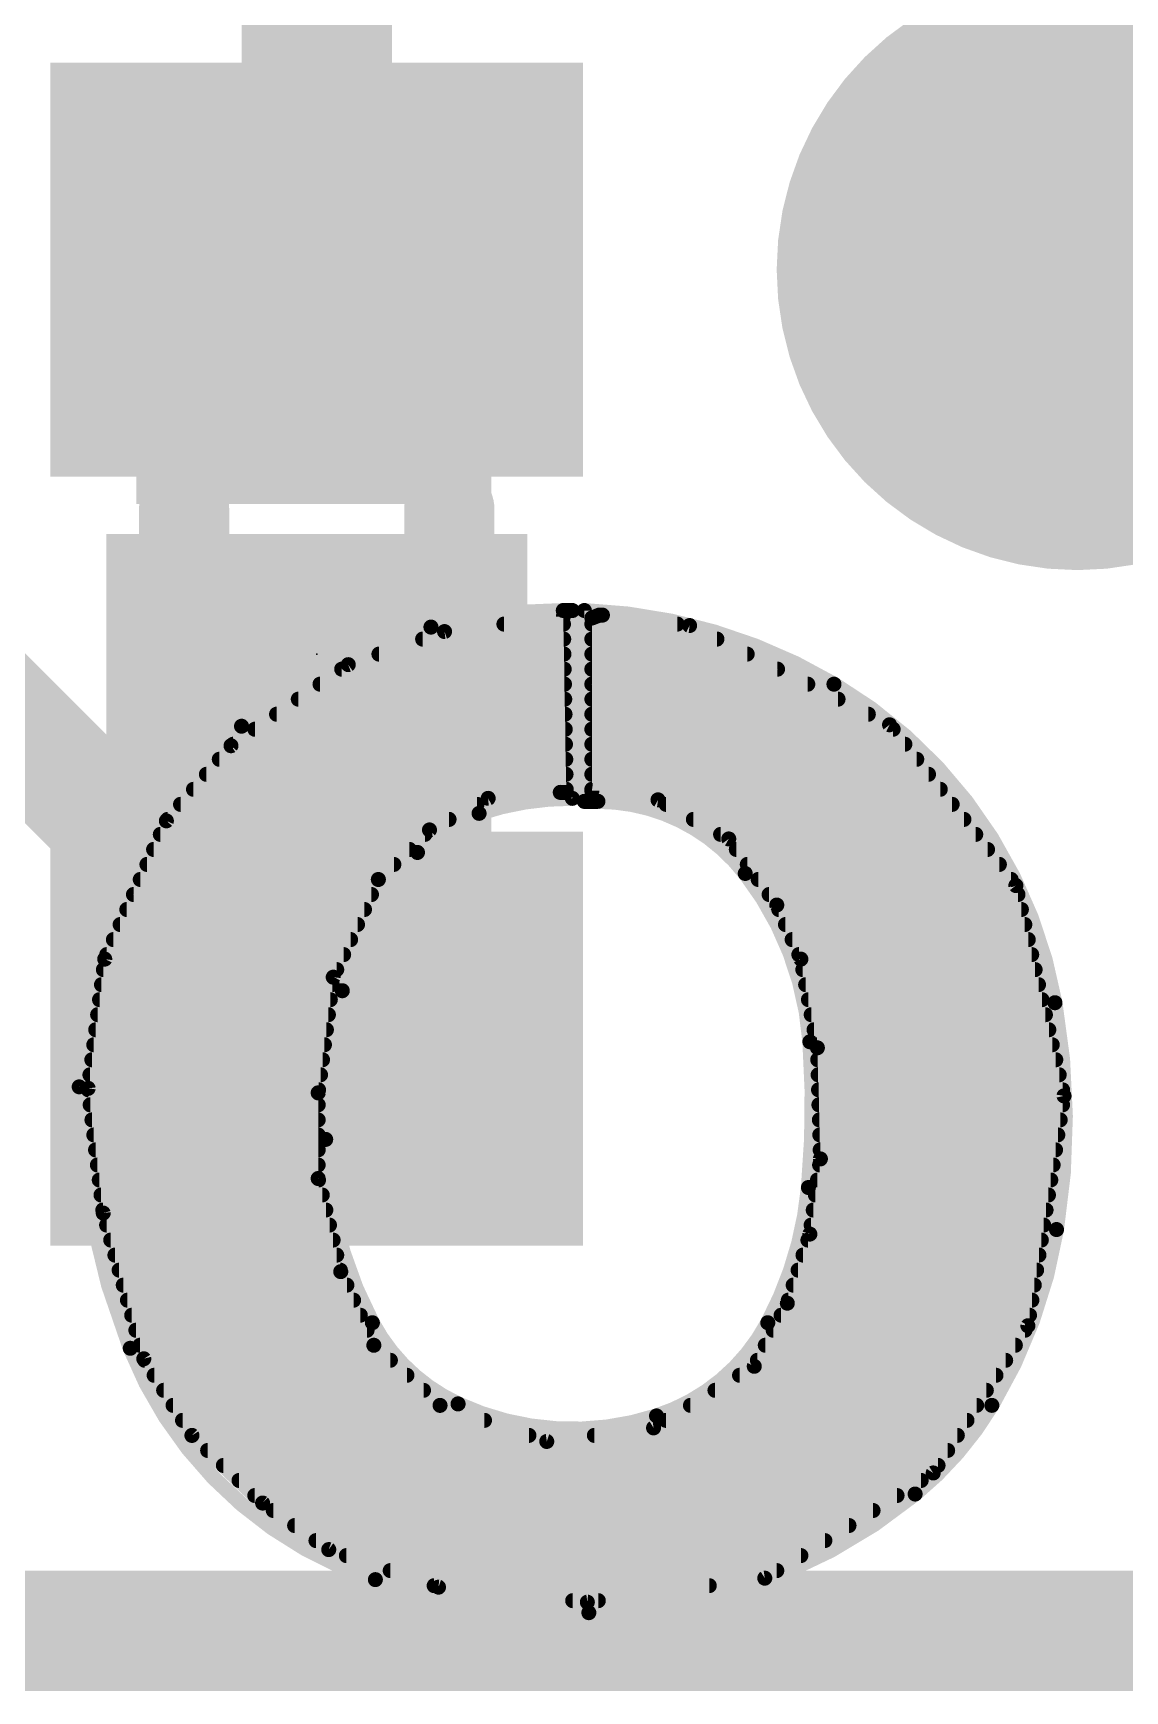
# Model space of a CAD drawing. Extents: x -90 to 26, y -1 to 33.
# Drawn here: x 5.871 to 7.715, y 14.757 to 17.56 of the extents above; entities that cross this region are included whole.
import ezdxf

# ---------------------------------------------------------------- set-up
doc = ezdxf.new("R2010")
doc.units = 0
for name, color, linetype in [('1', 12, 'CONTINUOUS'), ('16', 132, 'CONTINUOUS'), ('18', 110, 'CONTINUOUS'), ('21', 41, 'CONTINUOUS'), ('22', 40, 'CONTINUOUS'), ('23', 53, 'CONTINUOUS'), ('51', 53, 'CONTINUOUS')]:
    doc.layers.add(name, color=color, linetype=linetype)

# ---------------------------------------------------------------- blocks, each defined once
blk = doc.blocks.new('RECT')
blk.add_solid([(-0.5, -0.5), (0.5, -0.5), (-0.5, 0.5), (0.5, 0.5)])
blk = doc.blocks.new('ROUNDV')
at = {"const_width": 0.5}
blk.add_lwpolyline([(0, -0.25, 1), (0, 0.25, 1), (0, -0.25)], format="xyb", dxfattribs=at)

msp = doc.modelspace()

# ---------------------------------------------------------------- linework, layer by layer
at = {"layer": '1'}
for points, const_width in [([(6.35, 17.16), (6.35, 17.78)], 0.254), ([(8.89, 17.16), (7.635, 17.16)], 0.254), ([(6.35, 15.875), (5.08, 17.145)], 0.2032), ([(6.35, 15.86), (6.35, 15.875)], 0.2032), ([(9.779, 14.859), (4.318, 14.859)], 0.2032)]:
    msp.add_lwpolyline(points, dxfattribs=dict(at, const_width=const_width))
for points, const_width in [([(7.635, 17.2235, 1), (7.635, 17.0965)], 0.127), ([(6.2865, 17.16, 1), (6.4135, 17.16)], 0.127), ([(6.4008, 15.875, 1), (6.2992, 15.875)], 0.1016), ([(6.3141, 15.8391, 1), (6.3859, 15.9109)], 0.1016), ([(6.2992, 15.86, 1), (6.4008, 15.86)], 0.1016)]:
    msp.add_lwpolyline(points, format="xyb", dxfattribs=dict(at, const_width=const_width))
at = {"layer": '16', "const_width": 0.254}
msp.add_lwpolyline([(7.635, 17.16), (7.635, 19.035)], dxfattribs=at)
at = {"layer": '16', "const_width": 0.127}
msp.add_lwpolyline([(7.5715, 17.16, 1), (7.6985, 17.16)], format="xyb", dxfattribs=at)
at = {"layer": '22'}
for points, const_width in [([(6.7666, 16.5837, 0.0624), (6.543, 16.5557)], 0.0254), ([(6.7666, 16.5901, 1), (6.7666, 16.5773)], 0.0127), ([(6.7666, 16.5773, 1), (6.7666, 16.5901)], 0.0127), ([(6.7882, 16.5837, 1), (6.7755, 16.5837)], 0.0127), ([(6.7818, 16.5773, 1), (6.7818, 16.5901)], 0.0127), ([(6.8085, 16.5837, 1), (6.7957, 16.5837)], 0.0127), ([(7.2238, 16.4592, 0.1246), (6.8021, 16.5837)], 0.0254), ([(6.8023, 16.59, 1), (6.8019, 16.5774)], 0.0127), ([(6.543, 16.5557, 0.1172), (6.223, 16.3881)], 0.0254), ([(6.5414, 16.5619, 1), (6.5446, 16.5495)], 0.0127), ([(6.5446, 16.5495, 1), (6.5414, 16.5619)], 0.0127), ([(6.6663, 16.5672, 1), (6.6663, 16.5544)], 0.0127), ([(6.7729, 16.5736, 1), (6.7603, 16.5734)], 0.0127), ([(6.7674, 16.5672, 1), (6.7658, 16.5798)], 0.0127), ([(6.7668, 16.5544, 1), (6.7668, 16.5672)], 0.0127), ([(6.8212, 16.571, 1), (6.8084, 16.571)], 0.0127), ([(6.8125, 16.5769, 1), (6.8171, 16.5651)], 0.0127), ([(6.8148, 16.5672, 1), (6.8148, 16.5544)], 0.0127), ([(6.8275, 16.5824, 1), (6.8275, 16.5696)], 0.0127), ([(6.8298, 16.5701, 1), (6.8252, 16.5819)], 0.0127), ([(6.8334, 16.5823, 1), (6.8318, 16.5697)], 0.0127), ([(6.8326, 16.5696, 1), (6.8326, 16.5824)], 0.0127), ([(6.9591, 16.5544, 1), (6.9591, 16.5672)], 0.0127), ([(6.9827, 16.564, 1), (6.9771, 16.5526)], 0.0127), ([(6.9791, 16.552, 1), (6.9807, 16.5646)], 0.0127), ([(6.529, 16.5418, 1), (6.529, 16.529)], 0.0127), ([(6.5651, 16.5544, 1), (6.5667, 16.5418)], 0.0127), ([(6.568, 16.5421, 1), (6.5638, 16.5541)], 0.0127), ([(6.7672, 16.529, 1), (6.7672, 16.5418)], 0.0127), ([(6.8148, 16.5418, 1), (6.8148, 16.529)], 0.0127), ([(7.026, 16.529, 1), (7.026, 16.5418)], 0.0127), ([(6.4551, 16.5164, 1), (6.4551, 16.5037)], 0.0127), ([(6.7677, 16.5037, 1), (6.7677, 16.5164)], 0.0127), ([(6.8148, 16.5164, 1), (6.8148, 16.5037)], 0.0127), ([(7.0772, 16.5037, 1), (7.0772, 16.5164)], 0.0127), ([(6.3923, 16.491, 1), (6.3923, 16.4782)], 0.0127), ([(6.4012, 16.4982, 1), (6.4054, 16.4862)], 0.0127), ([(6.4069, 16.487, 1), (6.3997, 16.4974)], 0.0127), ([(6.7681, 16.4782, 1), (6.7681, 16.491)], 0.0127), ([(6.8148, 16.491, 1), (6.8148, 16.4782)], 0.0127), ([(7.1284, 16.4782, 1), (7.1284, 16.491)], 0.0127), ([(6.3556, 16.4656, 1), (6.3556, 16.4528)], 0.0127), ([(6.7685, 16.4528, 1), (6.7685, 16.4656)], 0.0127), ([(6.8148, 16.4656, 1), (6.8148, 16.4528)], 0.0127), ([(7.1795, 16.4528, 1), (7.1795, 16.4656)], 0.0127), ([(7.5971, 15.9207, 0.2183), (7.2238, 16.4592)], 0.0254), ([(7.227, 16.4647, 1), (7.2206, 16.4537)], 0.0127), ([(7.2206, 16.4537, 1), (7.227, 16.4647)], 0.0127), ([(6.3189, 16.4402, 1), (6.3189, 16.4275)], 0.0127), ([(6.769, 16.4275, 1), (6.769, 16.4402)], 0.0127), ([(6.8148, 16.4402, 1), (6.8148, 16.4275)], 0.0127), ([(7.2307, 16.4275, 1), (7.2307, 16.4402)], 0.0127), ([(6.223, 16.3881, 0.2195), (5.9487, 15.7785)], 0.0254), ([(6.2188, 16.3929, 1), (6.2272, 16.3833)], 0.0127), ([(6.2272, 16.3833, 1), (6.2188, 16.3929)], 0.0127), ([(6.2455, 16.3894, 1), (6.2455, 16.3766)], 0.0127), ([(6.2822, 16.4148, 1), (6.2822, 16.402)], 0.0127), ([(6.7694, 16.402, 1), (6.7694, 16.4148)], 0.0127), ([(6.7698, 16.3766, 1), (6.7698, 16.3894)], 0.0127), ([(6.8148, 16.4148, 1), (6.8148, 16.402)], 0.0127), ([(6.8148, 16.3894, 1), (6.8148, 16.3766)], 0.0127), ([(7.2818, 16.402, 1), (7.2818, 16.4148)], 0.0127), ([(7.3227, 16.3945, 1), (7.3127, 16.3867)], 0.0127), ([(7.3149, 16.3849, 1), (7.3205, 16.3963)], 0.0127), ([(7.3237, 16.3766, 1), (7.3237, 16.3894)], 0.0127), ([(6.2016, 16.3603, 1), (6.2088, 16.3499)], 0.0127), ([(6.21, 16.351, 1), (6.2004, 16.3592)], 0.0127), ([(6.2088, 16.364, 1), (6.2088, 16.3513)], 0.0127), ([(6.7702, 16.3513, 1), (6.7702, 16.364)], 0.0127), ([(6.8148, 16.364, 1), (6.8148, 16.3513)], 0.0127), ([(7.3436, 16.3513, 1), (7.3436, 16.364)], 0.0127), ([(6.1855, 16.3386, 1), (6.1855, 16.3258)], 0.0127), ([(6.7707, 16.3258, 1), (6.7707, 16.3386)], 0.0127), ([(6.8148, 16.3386, 1), (6.8148, 16.3258)], 0.0127), ([(7.3636, 16.3258, 1), (7.3636, 16.3386)], 0.0127), ([(6.1637, 16.3132, 1), (6.1637, 16.3004)], 0.0127), ([(6.7711, 16.3004, 1), (6.7711, 16.3132)], 0.0127), ([(6.8148, 16.3132, 1), (6.8148, 16.3004)], 0.0127), ([(7.3835, 16.3004, 1), (7.3835, 16.3132)], 0.0127), ([(6.1418, 16.2878, 1), (6.1418, 16.2751)], 0.0127), ([(6.7615, 16.2827, 1), (6.7615, 16.2699)], 0.0127), ([(6.762, 16.27, 1), (6.761, 16.2826)], 0.0127), ([(6.7653, 16.2762, 1), (6.7779, 16.2764)], 0.0127), ([(6.7715, 16.2751, 1), (6.7715, 16.2878)], 0.0127), ([(6.7716, 16.2699, 1), (6.7716, 16.2827)], 0.0127), ([(6.8084, 16.2789, 1), (6.8212, 16.2789)], 0.0127), ([(6.8148, 16.2878, 1), (6.8148, 16.2751)], 0.0127), ([(6.8157, 16.2852, 1), (6.8139, 16.2726)], 0.0127), ([(7.4034, 16.2751, 1), (7.4034, 16.2878)], 0.0127), ([(6.12, 16.2624, 1), (6.12, 16.2496)], 0.0127), ([(6.7818, 16.2662, 0.0828), (6.6243, 16.2408)], 0.0254), ([(6.6207, 16.2496, 1), (6.6207, 16.2624)], 0.0127), ([(6.6391, 16.2725, 1), (6.6401, 16.2599)], 0.0127), ([(6.6426, 16.2606, 1), (6.6366, 16.2718)], 0.0127), ([(6.7755, 16.2662, 1), (6.7882, 16.2662)], 0.0127), ([(6.7818, 16.2599, 1), (6.7818, 16.2725)], 0.0127), ([(6.7957, 16.2611, 1), (6.8085, 16.2611)], 0.0127), ([(6.8021, 16.2675, 1), (6.8021, 16.2548)], 0.0127), ([(7.0739, 16.1392, 0.2316), (6.825, 16.2611)], 0.0254), ([(6.825, 16.2674, 1), (6.825, 16.2548)], 0.0127), ([(6.825, 16.2548, 1), (6.825, 16.2675)], 0.0127), ([(6.9297, 16.2692, 1), (6.9235, 16.258)], 0.0127), ([(6.9257, 16.2573, 1), (6.9275, 16.2699)], 0.0127), ([(6.9403, 16.2624, 1), (6.9403, 16.2496)], 0.0127), ([(7.4234, 16.2496, 1), (7.4234, 16.2624)], 0.0127), ([(6.0912, 16.2322, 1), (6.1008, 16.224)], 0.0127), ([(6.1018, 16.2255, 1), (6.0902, 16.2307)], 0.0127), ([(6.0982, 16.237, 1), (6.0982, 16.2242)], 0.0127), ([(6.6243, 16.2408, 0.1209), (6.5202, 16.1747)], 0.0254), ([(6.5735, 16.2242, 1), (6.5735, 16.237)], 0.0127), ([(6.6223, 16.2468, 1), (6.6263, 16.2348)], 0.0127), ([(6.6263, 16.2348, 1), (6.6223, 16.2468)], 0.0127), ([(6.9863, 16.237, 1), (6.9863, 16.2242)], 0.0127), ([(7.4433, 16.2242, 1), (7.4433, 16.237)], 0.0127), ([(6.0858, 16.2116, 1), (6.0858, 16.1989)], 0.0127), ([(6.5327, 16.1989, 1), (6.5327, 16.2116)], 0.0127), ([(6.5375, 16.2184, 1), (6.5435, 16.2072)], 0.0127), ([(6.5449, 16.2082, 1), (6.5361, 16.2174)], 0.0127), ([(7.0323, 16.2116, 1), (7.0323, 16.1989)], 0.0127), ([(7.0511, 16.2013, 1), (7.0409, 16.1939)], 0.0127), ([(7.0429, 16.192, 1), (7.0491, 16.2032)], 0.0127), ([(7.4633, 16.1989, 1), (7.4633, 16.2116)], 0.0127), ([(6.0745, 16.1862, 1), (6.0745, 16.1734)], 0.0127), ([(6.5202, 16.1747, 0.1342), (6.3932, 15.941)], 0.0254), ([(6.5065, 16.1734, 1), (6.5065, 16.1862)], 0.0127), ([(6.5156, 16.1791, 1), (6.5248, 16.1703)], 0.0127), ([(6.5248, 16.1703, 1), (6.5156, 16.1791)], 0.0127), ([(7.0589, 16.1862, 1), (7.0589, 16.1734)], 0.0127), ([(7.4832, 16.1734, 1), (7.4832, 16.1862)], 0.0127), ([(6.0519, 16.1354, 1), (6.0519, 16.1227)], 0.0127), ([(6.0632, 16.1608, 1), (6.0632, 16.1481)], 0.0127), ([(6.4599, 16.1263, 1), (6.4483, 16.1317)], 0.0127), ([(6.4541, 16.1227, 1), (6.4541, 16.1354)], 0.0127), ([(6.4803, 16.1481, 1), (6.4803, 16.1608)], 0.0127), ([(7.1831, 15.8547, 0.1478), (7.0739, 16.1392)], 0.0254), ([(7.0789, 16.1431, 1), (7.0689, 16.1353)], 0.0127), ([(7.0689, 16.1353, 1), (7.0789, 16.1431)], 0.0127), ([(7.0774, 16.1608, 1), (7.0774, 16.1481)], 0.0127), ([(7.0958, 16.1354, 1), (7.0958, 16.1227)], 0.0127), ([(7.5032, 16.1481, 1), (7.5032, 16.1608)], 0.0127), ([(7.5231, 16.1227, 1), (7.5231, 16.1354)], 0.0127), ([(6.0405, 16.11, 1), (6.0405, 16.0972)], 0.0127), ([(6.4424, 16.0972, 1), (6.4424, 16.11)], 0.0127), ([(6.4497, 16.1336, 1), (6.4585, 16.1244)], 0.0127), ([(7.1143, 16.11, 1), (7.1143, 16.0972)], 0.0127), ([(7.5373, 16.1202, 1), (7.5249, 16.1174)], 0.0127), ([(7.5261, 16.1149, 1), (7.5361, 16.1227)], 0.0127), ([(7.5346, 16.0972, 1), (7.5346, 16.11)], 0.0127), ([(6.0292, 16.0846, 1), (6.0292, 16.0719)], 0.0127), ([(6.4307, 16.0719, 1), (6.4307, 16.0846)], 0.0127), ([(7.133, 16.0884, 1), (7.1214, 16.0832)], 0.0127), ([(7.1221, 16.0821, 1), (7.1323, 16.0895)], 0.0127), ([(7.1306, 16.0846, 1), (7.1306, 16.0719)], 0.0127), ([(7.5404, 16.0719, 1), (7.5404, 16.0846)], 0.0127), ([(6.0179, 16.0592, 1), (6.0179, 16.0465)], 0.0127), ([(6.4189, 16.0465, 1), (6.4189, 16.0592)], 0.0127), ([(7.1419, 16.0592, 1), (7.1419, 16.0465)], 0.0127), ([(7.5462, 16.0465, 1), (7.5462, 16.0592)], 0.0127), ([(6.0066, 16.0338, 1), (6.0066, 16.021)], 0.0127), ([(6.4072, 16.021, 1), (6.4072, 16.0338)], 0.0127), ([(7.1532, 16.0338, 1), (7.1532, 16.021)], 0.0127), ([(7.552, 16.021, 1), (7.552, 16.0338)], 0.0127), ([(5.9982, 15.9936, 1), (5.9856, 15.9952)], 0.0127), ([(5.9861, 15.997, 1), (5.9977, 15.9918)], 0.0127), ([(5.9953, 16.0084, 1), (5.9953, 15.9957)], 0.0127), ([(6.3955, 15.9957, 1), (6.3955, 16.0084)], 0.0127), ([(7.1645, 16.0084, 1), (7.1645, 15.9957)], 0.0127), ([(7.1741, 15.9956, 1), (7.1617, 15.9932)], 0.0127), ([(7.1621, 15.9918, 1), (7.1737, 15.997)], 0.0127), ([(7.5578, 15.9957, 1), (7.5578, 16.0084)], 0.0127), ([(5.9896, 15.983, 1), (5.9896, 15.9703)], 0.0127), ([(6.3842, 15.9631, 1), (6.3716, 15.9647)], 0.0127), ([(6.3838, 15.9703, 1), (6.3838, 15.983)], 0.0127), ([(7.1712, 15.983, 1), (7.1712, 15.9703)], 0.0127), ([(7.5636, 15.9703, 1), (7.5636, 15.983)], 0.0127), ([(5.9864, 15.9575, 1), (5.9864, 15.9449)], 0.0127), ([(6.3932, 15.941, 0.0602), (6.3652, 15.6896)], 0.0254), ([(6.3721, 15.9666, 1), (6.3837, 15.9612)], 0.0127), ([(6.3763, 15.9449, 1), (6.3763, 15.9575)], 0.0127), ([(6.387, 15.9425, 1), (6.3994, 15.9395)], 0.0127), ([(6.3994, 15.9395, 1), (6.387, 15.9425)], 0.0127), ([(7.1759, 15.9575, 1), (7.1759, 15.9449)], 0.0127), ([(7.5694, 15.9449, 1), (7.5694, 15.9575)], 0.0127), ([(5.9831, 15.9322, 1), (5.9831, 15.9195)], 0.0127), ([(6.373, 15.9195, 1), (6.373, 15.9322)], 0.0127), ([(7.1807, 15.9322, 1), (7.1807, 15.9195)], 0.0127), ([(7.5752, 15.9195, 1), (7.5752, 15.9322)], 0.0127), ([(7.5997, 15.5372, 0.0851), (7.5971, 15.9207)], 0.0254), ([(7.6034, 15.9218, 1), (7.5908, 15.9196)], 0.0127), ([(7.5908, 15.9196, 1), (7.6034, 15.9218)], 0.0127), ([(5.9799, 15.9068, 1), (5.9799, 15.8941)], 0.0127), ([(6.3697, 15.8941, 1), (6.3697, 15.9068)], 0.0127), ([(7.1854, 15.9068, 1), (7.1854, 15.8941)], 0.0127), ([(7.581, 15.8941, 1), (7.581, 15.9068)], 0.0127), ([(5.9733, 15.8559, 1), (5.9733, 15.8433)], 0.0127), ([(5.9766, 15.8813, 1), (5.9766, 15.8687)], 0.0127), ([(6.3631, 15.8433, 1), (6.3631, 15.8559)], 0.0127), ([(6.3664, 15.8687, 1), (6.3664, 15.8813)], 0.0127), ([(7.1806, 15.6083, 0.0416), (7.1831, 15.8547)], 0.0254), ([(7.1894, 15.8552, 1), (7.1768, 15.8542)], 0.0127), ([(7.1768, 15.8542, 1), (7.1894, 15.8552)], 0.0127), ([(7.1901, 15.8813, 1), (7.1901, 15.8687)], 0.0127), ([(7.1949, 15.8559, 1), (7.1949, 15.8433)], 0.0127), ([(7.5868, 15.8687, 1), (7.5868, 15.8813)], 0.0127), ([(7.5926, 15.8433, 1), (7.5926, 15.8559)], 0.0127), ([(5.9701, 15.8306, 1), (5.9701, 15.8179)], 0.0127), ([(6.3598, 15.8179, 1), (6.3598, 15.8306)], 0.0127), ([(7.2021, 15.8447, 1), (7.1895, 15.8443)], 0.0127), ([(7.1896, 15.8433, 1), (7.202, 15.8457)], 0.0127), ([(7.1964, 15.8306, 1), (7.1964, 15.8179)], 0.0127), ([(7.5985, 15.8179, 1), (7.5985, 15.8306)], 0.0127), ([(5.9668, 15.8051, 1), (5.9668, 15.7925)], 0.0127), ([(6.3565, 15.7925, 1), (6.3565, 15.8051)], 0.0127), ([(7.197, 15.8051, 1), (7.197, 15.7925)], 0.0127), ([(7.6043, 15.7925, 1), (7.6043, 15.8051)], 0.0127), ([(5.9487, 15.7785, 0.092), (6.035, 15.3365)], 0.0254), ([(5.955, 15.7786, 1), (5.9424, 15.7784)], 0.0127), ([(5.9424, 15.7784, 1), (5.955, 15.7786)], 0.0127), ([(5.9702, 15.7767, 1), (5.9576, 15.7751)], 0.0127), ([(5.9576, 15.7767, 1), (5.9702, 15.7751)], 0.0127), ([(5.9642, 15.7797, 1), (5.9642, 15.7671)], 0.0127), ([(6.3589, 15.7683, 1), (6.3461, 15.7683)], 0.0127), ([(6.3532, 15.7671, 1), (6.3532, 15.7797)], 0.0127), ([(7.1977, 15.7797, 1), (7.1977, 15.7671)], 0.0127), ([(7.6101, 15.7671, 1), (7.6101, 15.7797)], 0.0127), ([(5.9673, 15.7544, 1), (5.9673, 15.7417)], 0.0127), ([(6.3462, 15.7691, 1), (6.3588, 15.7675)], 0.0127), ([(6.3525, 15.7417, 1), (6.3525, 15.7544)], 0.0127), ([(7.1984, 15.7544, 1), (7.1984, 15.7417)], 0.0127), ([(7.6187, 15.7622, 1), (7.6061, 15.7642)], 0.0127), ([(7.6062, 15.7618, 1), (7.6186, 15.7646)], 0.0127), ([(7.61, 15.7417, 1), (7.61, 15.7544)], 0.0127), ([(5.9703, 15.7289, 1), (5.9703, 15.7163)], 0.0127), ([(6.3525, 15.7163, 1), (6.3525, 15.7289)], 0.0127), ([(7.1991, 15.7289, 1), (7.1991, 15.7163)], 0.0127), ([(7.606, 15.7163, 1), (7.606, 15.7289)], 0.0127), ([(5.9734, 15.7035, 1), (5.9734, 15.6909)], 0.0127), ([(6.3525, 15.6909, 1), (6.3525, 15.7035)], 0.0127), ([(6.3652, 15.6896, 0.1204), (6.444, 15.3797)], 0.0254), ([(6.3715, 15.6897, 1), (6.3589, 15.6895)], 0.0127), ([(6.3589, 15.6895, 1), (6.3715, 15.6897)], 0.0127), ([(7.1998, 15.7035, 1), (7.1998, 15.6909)], 0.0127), ([(7.602, 15.6909, 1), (7.602, 15.7035)], 0.0127), ([(5.9764, 15.6782, 1), (5.9764, 15.6655)], 0.0127), ([(6.3525, 15.6655, 1), (6.3525, 15.6782)], 0.0127), ([(7.2005, 15.6782, 1), (7.2005, 15.6655)], 0.0127), ([(7.2072, 15.6557, 1), (7.1946, 15.6575)], 0.0127), ([(7.5981, 15.6655, 1), (7.5981, 15.6782)], 0.0127), ([(5.9795, 15.6527, 1), (5.9795, 15.6401)], 0.0127), ([(6.3525, 15.6401, 1), (6.3525, 15.6527)], 0.0127), ([(7.1995, 15.6527, 1), (7.1995, 15.6401)], 0.0127), ([(7.1946, 15.6564, 1), (7.2072, 15.6568)], 0.0127), ([(7.5941, 15.6401, 1), (7.5941, 15.6527)], 0.0127), ([(5.9826, 15.6273, 1), (5.9826, 15.6147)], 0.0127), ([(6.3461, 15.6235, 1), (6.3589, 15.6235)], 0.0127), ([(6.3587, 15.625, 1), (6.3463, 15.622)], 0.0127), ([(6.3531, 15.6147, 1), (6.3531, 15.6273)], 0.0127), ([(7.112, 15.3797, 0.0995), (7.1806, 15.6083)], 0.0254), ([(7.1869, 15.6077, 1), (7.1743, 15.6089)], 0.0127), ([(7.1743, 15.6089, 1), (7.1869, 15.6077)], 0.0127), ([(7.1959, 15.6273, 1), (7.1959, 15.6147)], 0.0127), ([(7.5901, 15.6147, 1), (7.5901, 15.6273)], 0.0127), ([(5.9856, 15.602, 1), (5.9856, 15.5893)], 0.0127), ([(5.9887, 15.5766, 1), (5.9887, 15.5639)], 0.0127), ([(6.3593, 15.5893, 1), (6.3593, 15.602)], 0.0127), ([(6.3654, 15.5639, 1), (6.3654, 15.5766)], 0.0127), ([(7.1888, 15.5766, 1), (7.1888, 15.5639)], 0.0127), ([(7.1924, 15.602, 1), (7.1924, 15.5893)], 0.0127), ([(7.5821, 15.5639, 1), (7.5821, 15.5766)], 0.0127), ([(7.5861, 15.5893, 1), (7.5861, 15.602)], 0.0127), ([(5.9954, 15.5668, 1), (5.9832, 15.5634)], 0.0127), ([(5.983, 15.5643, 1), (5.9956, 15.5659)], 0.0127), ([(5.995, 15.5511, 1), (5.995, 15.5385)], 0.0127), ([(6.3716, 15.5385, 1), (6.3716, 15.5511)], 0.0127), ([(7.1852, 15.5511, 1), (7.1852, 15.5385)], 0.0127), ([(7.5781, 15.5385, 1), (7.5781, 15.5511)], 0.0127), ([(6.002, 15.5258, 1), (6.002, 15.5131)], 0.0127), ([(6.3777, 15.5131, 1), (6.3777, 15.5258)], 0.0127), ([(7.1798, 15.5258, 1), (7.1798, 15.5131)], 0.0127), ([(7.1768, 15.5305, 1), (7.1894, 15.5287)], 0.0127), ([(7.1891, 15.5276, 1), (7.1771, 15.5316)], 0.0127), ([(7.4905, 15.24, 0.0949), (7.5997, 15.5372)], 0.0254), ([(7.5741, 15.5131, 1), (7.5741, 15.5258)], 0.0127), ([(7.5934, 15.5382, 1), (7.606, 15.5362)], 0.0127), ([(7.606, 15.5362, 1), (7.5934, 15.5382)], 0.0127), ([(6.0091, 15.5004, 1), (6.0091, 15.4877)], 0.0127), ([(6.3838, 15.4877, 1), (6.3838, 15.5004)], 0.0127), ([(7.1715, 15.5004, 1), (7.1715, 15.4877)], 0.0127), ([(7.5701, 15.4877, 1), (7.5701, 15.5004)], 0.0127), ([(6.0162, 15.4749, 1), (6.0162, 15.4623)], 0.0127), ([(6.3964, 15.4687, 1), (6.3848, 15.4635)], 0.0127), ([(6.3844, 15.4646, 1), (6.3968, 15.4676)], 0.0127), ([(6.39, 15.4623, 1), (6.39, 15.4749)], 0.0127), ([(7.1632, 15.4749, 1), (7.1632, 15.4623)], 0.0127), ([(7.5662, 15.4623, 1), (7.5662, 15.4749)], 0.0127), ([(6.0232, 15.4496, 1), (6.0232, 15.4369)], 0.0127), ([(6.4009, 15.4369, 1), (6.4009, 15.4496)], 0.0127), ([(7.1549, 15.4496, 1), (7.1549, 15.4369)], 0.0127), ([(7.5622, 15.4369, 1), (7.5622, 15.4496)], 0.0127), ([(6.0303, 15.4242, 1), (6.0303, 15.4115)], 0.0127), ([(6.4123, 15.4115, 1), (6.4123, 15.4242)], 0.0127), ([(7.139, 15.4147, 1), (7.151, 15.4107)], 0.0127), ([(7.1506, 15.4098, 1), (7.1394, 15.4156)], 0.0127), ([(7.1467, 15.4242, 1), (7.1467, 15.4115)], 0.0127), ([(7.5582, 15.4115, 1), (7.5582, 15.4242)], 0.0127), ([(6.0374, 15.3987, 1), (6.0374, 15.3861)], 0.0127), ([(6.4237, 15.3861, 1), (6.4237, 15.3987)], 0.0127), ([(6.444, 15.3797, 0.1633), (6.5888, 15.2425)], 0.0254), ([(6.4496, 15.3827, 1), (6.4384, 15.3767)], 0.0127), ([(6.4384, 15.3767, 1), (6.4496, 15.3827)], 0.0127), ([(6.924, 15.2222, 0.1942), (7.112, 15.3797)], 0.0254), ([(7.1064, 15.3827, 1), (7.1176, 15.3767)], 0.0127), ([(7.1176, 15.3767, 1), (7.1064, 15.3827)], 0.0127), ([(7.1344, 15.3987, 1), (7.1344, 15.3861)], 0.0127), ([(7.5567, 15.3712, 1), (7.5461, 15.378)], 0.0127), ([(7.5542, 15.3861, 1), (7.5542, 15.3987)], 0.0127), ([(6.0445, 15.3734, 1), (6.0445, 15.3607)], 0.0127), ([(6.4351, 15.3607, 1), (6.4351, 15.3734)], 0.0127), ([(7.1211, 15.3734, 1), (7.1211, 15.3607)], 0.0127), ([(7.5451, 15.3756, 1), (7.5577, 15.3736)], 0.0127), ([(7.5465, 15.3607, 1), (7.5465, 15.3734)], 0.0127), ([(6.035, 15.3365, 0.2224), (6.4491, 14.9454)], 0.0254), ([(6.0409, 15.3388, 1), (6.0291, 15.3342)], 0.0127), ([(6.0291, 15.3342, 1), (6.0409, 15.3388)], 0.0127), ([(6.0515, 15.348, 1), (6.0515, 15.3353)], 0.0127), ([(6.0633, 15.3221, 1), (6.0525, 15.3153)], 0.0127), ([(6.4508, 15.3463, 1), (6.4422, 15.3369)], 0.0127), ([(6.4407, 15.339, 1), (6.4523, 15.3442)], 0.0127), ([(6.4465, 15.3353, 1), (6.4465, 15.348)], 0.0127), ([(7.1078, 15.348, 1), (7.1078, 15.3353)], 0.0127), ([(7.5302, 15.3353, 1), (7.5302, 15.348)], 0.0127), ([(6.0518, 15.317, 1), (6.064, 15.3204)], 0.0127), ([(6.0595, 15.3225, 1), (6.0595, 15.3099)], 0.0127), ([(6.0754, 15.2972, 1), (6.0754, 15.2845)], 0.0127), ([(6.4745, 15.3099, 1), (6.4745, 15.3225)], 0.0127), ([(6.5024, 15.2845, 1), (6.5024, 15.2972)], 0.0127), ([(7.0643, 15.2972, 1), (7.0643, 15.2845)], 0.0127), ([(7.0835, 15.3089, 1), (7.0947, 15.3031)], 0.0127), ([(7.0924, 15.3006, 1), (7.0858, 15.3114)], 0.0127), ([(7.0944, 15.3225, 1), (7.0944, 15.3099)], 0.0127), ([(7.4975, 15.2845, 1), (7.4975, 15.2972)], 0.0127), ([(7.5139, 15.3099, 1), (7.5139, 15.3225)], 0.0127), ([(6.0914, 15.2718, 1), (6.0914, 15.2591)], 0.0127), ([(6.5304, 15.2591, 1), (6.5304, 15.2718)], 0.0127), ([(7.0228, 15.2718, 1), (7.0228, 15.2591)], 0.0127), ([(7.4812, 15.2591, 1), (7.4812, 15.2718)], 0.0127), ([(6.1073, 15.2463, 1), (6.1073, 15.2337)], 0.0127), ([(6.5603, 15.246, 1), (6.5563, 15.234)], 0.0127), ([(6.554, 15.2353, 1), (6.5626, 15.2447)], 0.0127), ([(6.5583, 15.2337, 1), (6.5583, 15.2463)], 0.0127), ([(6.5888, 15.2425, 0.1897), (6.924, 15.2222)], 0.0254), ([(6.5915, 15.2483, 1), (6.5861, 15.2367)], 0.0127), ([(6.5861, 15.2367, 1), (6.5915, 15.2483)], 0.0127), ([(6.9813, 15.2463, 1), (6.9813, 15.2337)], 0.0127), ([(7.3609, 15.0901, 0.0859), (7.4905, 15.24)], 0.0254), ([(7.4649, 15.2337, 1), (7.4649, 15.2463)], 0.0127), ([(7.4851, 15.2433, 1), (7.4959, 15.2367)], 0.0127), ([(7.4959, 15.2367, 1), (7.4851, 15.2433)], 0.0127), ([(6.1233, 15.221, 1), (6.1233, 15.2083)], 0.0127), ([(6.6334, 15.2083, 1), (6.6334, 15.221)], 0.0127), ([(6.922, 15.2282, 1), (6.926, 15.2162)], 0.0127), ([(6.926, 15.2162, 1), (6.922, 15.2282)], 0.0127), ([(6.9398, 15.221, 1), (6.9398, 15.2083)], 0.0127), ([(7.4485, 15.2083, 1), (7.4485, 15.221)], 0.0127), ([(6.1392, 15.1956, 1), (6.1392, 15.1829)], 0.0127), ([(6.1436, 15.1938, 1), (6.1348, 15.1846)], 0.0127), ([(6.1338, 15.1858, 1), (6.1446, 15.1926)], 0.0127), ([(6.7085, 15.1829, 1), (6.7085, 15.1956)], 0.0127), ([(6.7378, 15.1853, 1), (6.7394, 15.1727)], 0.0127), ([(6.7366, 15.173, 1), (6.7406, 15.185)], 0.0127), ([(6.819, 15.1956, 1), (6.819, 15.1829)], 0.0127), ([(6.9157, 15.2073, 1), (6.9223, 15.1965)], 0.0127), ([(6.9198, 15.1956, 1), (6.9182, 15.2082)], 0.0127), ([(7.4322, 15.1829, 1), (7.4322, 15.1956)], 0.0127), ([(6.1657, 15.1701, 1), (6.1657, 15.1575)], 0.0127), ([(7.4159, 15.1575, 1), (7.4159, 15.1701)], 0.0127), ([(6.1923, 15.1448, 1), (6.1923, 15.1321)], 0.0127), ([(7.3861, 15.1291, 1), (7.3967, 15.1223)], 0.0127), ([(7.3948, 15.1203, 1), (7.388, 15.1311)], 0.0127), ([(7.3996, 15.1321, 1), (7.3996, 15.1448)], 0.0127), ([(6.2188, 15.1194, 1), (6.2188, 15.1067)], 0.0127), ([(7.3711, 15.1067, 1), (7.3711, 15.1194)], 0.0127), ([(6.2453, 15.0939, 1), (6.2453, 15.0813)], 0.0127), ([(6.2623, 15.0801, 1), (6.2549, 15.0697)], 0.0127), ([(6.2542, 15.0703, 1), (6.263, 15.0795)], 0.0127), ([(6.8097, 14.8895, 0.1703), (7.3609, 15.0901)], 0.0254), ([(7.3304, 15.0813, 1), (7.3304, 15.0939)], 0.0127), ([(7.3569, 15.095, 1), (7.3649, 15.0852)], 0.0127), ([(7.3649, 15.0852, 1), (7.3569, 15.095)], 0.0127), ([(6.2766, 15.0686, 1), (6.2766, 15.0559)], 0.0127), ([(6.3127, 15.0432, 1), (6.3127, 15.0305)], 0.0127), ([(7.2492, 15.0305, 1), (7.2492, 15.0432)], 0.0127), ([(7.2898, 15.0559, 1), (7.2898, 15.0686)], 0.0127), ([(6.3487, 15.0177, 1), (6.3487, 15.0051)], 0.0127), ([(7.2085, 15.0051, 1), (7.2085, 15.0177)], 0.0127), ([(6.3724, 15.0022, 1), (6.3682, 14.9902)], 0.0127), ([(6.3666, 14.991, 1), (6.374, 15.0014)], 0.0127), ([(6.4001, 14.9924, 1), (6.4001, 14.9797)], 0.0127), ([(7.1679, 14.9797, 1), (7.1679, 14.9924)], 0.0127), ([(6.4742, 14.967, 1), (6.4742, 14.9543)], 0.0127), ([(7.1272, 14.9543, 1), (7.1272, 14.967)], 0.0127), ([(6.4491, 14.9454, 0.083), (6.8097, 14.8895)], 0.0254), ([(6.4511, 14.9514, 1), (6.4471, 14.9394)], 0.0127), ([(6.4471, 14.9394, 1), (6.4511, 14.9514)], 0.0127), ([(6.5484, 14.9415, 1), (6.5484, 14.9289)], 0.0127), ([(6.5563, 14.939, 1), (6.5551, 14.9264)], 0.0127), ([(6.5536, 14.9267, 1), (6.5578, 14.9387)], 0.0127), ([(7.0132, 14.9289, 1), (7.0132, 14.9415)], 0.0127), ([(7.1035, 14.9533, 1), (7.1103, 14.9425)], 0.0127), ([(7.1078, 14.9416, 1), (7.106, 14.9542)], 0.0127), ([(6.7824, 14.9162, 1), (6.7824, 14.9035)], 0.0127), ([(6.8063, 14.9136, 1), (6.8081, 14.901)], 0.0127), ([(6.8066, 14.901, 1), (6.8078, 14.9136)], 0.0127), ([(6.8257, 14.9035, 1), (6.8257, 14.9162)], 0.0127), ([(6.8096, 14.8958, 1), (6.8098, 14.8832)], 0.0127), ([(6.8098, 14.8832, 1), (6.8096, 14.8958)], 0.0127)]:
    msp.add_lwpolyline(points, format="xyb", dxfattribs=dict(at, const_width=const_width))
at = {"layer": '22', "const_width": 0.0254}
for points in [[(6.7818, 16.5837), (6.7666, 16.5837)], [(6.7818, 16.2662), (6.7818, 16.5837)], [(6.8021, 16.5837), (6.8021, 16.2611)], [(6.7666, 16.5735), (6.5659, 16.5481)], [(6.6663, 16.5608), (6.7668, 16.5608)], [(6.7716, 16.2763), (6.7666, 16.5735)], [(6.8275, 16.576), (6.8148, 16.571)], [(6.8148, 16.571), (6.8148, 16.2789)], [(6.8148, 16.5608), (6.9591, 16.5608)], [(6.8326, 16.576), (6.8275, 16.576)], [(6.9799, 16.5583), (6.8326, 16.576)], [(7.3177, 16.3906), (6.9799, 16.5583)], [(6.5659, 16.5481), (6.4033, 16.4922)], [(6.529, 16.5354), (6.7672, 16.5354)], [(6.8148, 16.5354), (7.026, 16.5354)], [(6.4551, 16.51), (6.7677, 16.51)], [(6.8148, 16.51), (7.0772, 16.51)], [(6.4033, 16.4922), (6.2052, 16.3551)], [(6.3923, 16.4846), (6.7681, 16.4846)], [(6.8148, 16.4846), (7.1284, 16.4846)], [(6.3556, 16.4592), (6.7685, 16.4592)], [(6.8148, 16.4592), (7.1795, 16.4592)], [(6.3189, 16.4338), (6.769, 16.4338)], [(6.8148, 16.4338), (7.2307, 16.4338)], [(6.2455, 16.383), (6.7698, 16.383)], [(6.2822, 16.4084), (6.7694, 16.4084)], [(6.8148, 16.4084), (7.2818, 16.4084)], [(6.8148, 16.383), (7.3237, 16.383)], [(7.5311, 16.1188), (7.3177, 16.3906)], [(6.2052, 16.3551), (6.096, 16.2281)], [(6.2088, 16.3576), (6.7702, 16.3576)], [(6.8148, 16.3576), (7.3436, 16.3576)], [(6.1855, 16.3322), (6.7707, 16.3322)], [(6.8148, 16.3322), (7.3636, 16.3322)], [(6.1637, 16.3068), (6.7711, 16.3068)], [(6.8148, 16.3068), (7.3835, 16.3068)], [(6.1418, 16.2814), (6.7715, 16.2814)], [(6.6396, 16.2662), (6.7615, 16.2763)], [(6.7615, 16.2763), (6.7716, 16.2763)], [(6.8148, 16.2814), (7.4034, 16.2814)], [(6.8148, 16.2789), (6.9266, 16.2636)], [(6.12, 16.256), (6.6207, 16.256)], [(6.5405, 16.2128), (6.6396, 16.2662)], [(6.8021, 16.2611), (6.825, 16.2611)], [(6.9266, 16.2636), (7.046, 16.1976)], [(6.9403, 16.256), (7.4234, 16.256)], [(6.096, 16.2281), (5.9919, 15.9944)], [(6.0982, 16.2306), (6.5735, 16.2306)], [(6.9863, 16.2306), (7.4433, 16.2306)], [(6.0858, 16.2052), (6.5327, 16.2052)], [(6.4541, 16.129), (6.5405, 16.2128)], [(7.0323, 16.2052), (7.4633, 16.2052)], [(7.046, 16.1976), (7.1272, 16.0858)], [(6.0745, 16.1798), (6.5065, 16.1798)], [(7.0589, 16.1798), (7.4832, 16.1798)], [(6.0519, 16.129), (6.4541, 16.129)], [(6.0632, 16.1544), (6.4803, 16.1544)], [(6.3779, 15.9639), (6.4541, 16.129)], [(7.0774, 16.1544), (7.5032, 16.1544)], [(7.0958, 16.129), (7.5231, 16.129)], [(6.0405, 16.1036), (6.4424, 16.1036)], [(7.1143, 16.1036), (7.5346, 16.1036)], [(7.6124, 15.7632), (7.5311, 16.1188)], [(6.0292, 16.0782), (6.4307, 16.0782)], [(7.1272, 16.0858), (7.1679, 15.9944)], [(7.1306, 16.0782), (7.5404, 16.0782)], [(6.0179, 16.0528), (6.4189, 16.0528)], [(7.1419, 16.0528), (7.5462, 16.0528)], [(6.0066, 16.0274), (6.4072, 16.0274)], [(7.1532, 16.0274), (7.552, 16.0274)], [(5.9919, 15.9944), (5.9639, 15.7759)], [(5.9953, 16.002), (6.3955, 16.002)], [(7.1645, 16.002), (7.5578, 16.002)], [(7.1679, 15.9944), (7.1958, 15.8445)], [(5.9896, 15.9766), (6.3838, 15.9766)], [(6.3525, 15.7683), (6.3779, 15.9639)], [(7.1712, 15.9766), (7.5636, 15.9766)], [(5.9864, 15.9512), (6.3763, 15.9512)], [(7.1759, 15.9512), (7.5694, 15.9512)], [(5.9831, 15.9258), (6.373, 15.9258)], [(7.1807, 15.9258), (7.5752, 15.9258)], [(5.9799, 15.9004), (6.3697, 15.9004)], [(7.1854, 15.9004), (7.581, 15.9004)], [(5.9733, 15.8496), (6.3631, 15.8496)], [(5.9766, 15.875), (6.3664, 15.875)], [(7.1901, 15.875), (7.5868, 15.875)], [(7.1949, 15.8496), (7.5926, 15.8496)], [(5.9701, 15.8242), (6.3598, 15.8242)], [(7.1958, 15.8445), (7.2009, 15.6566)], [(7.1964, 15.8242), (7.5985, 15.8242)], [(5.9668, 15.7988), (6.3565, 15.7988)], [(7.197, 15.7988), (7.6043, 15.7988)], [(5.9639, 15.7759), (5.9893, 15.5651)], [(5.9642, 15.7734), (6.3532, 15.7734)], [(6.3525, 15.6235), (6.3525, 15.7683)], [(7.1977, 15.7734), (7.6101, 15.7734)], [(5.9673, 15.748), (6.3525, 15.748)], [(7.1984, 15.748), (7.61, 15.748)], [(7.5514, 15.3746), (7.6124, 15.7632)], [(5.9703, 15.7226), (6.3525, 15.7226)], [(7.1991, 15.7226), (7.606, 15.7226)], [(5.9734, 15.6972), (6.3525, 15.6972)], [(7.1998, 15.6972), (7.602, 15.6972)], [(5.9764, 15.6718), (6.3525, 15.6718)], [(7.2009, 15.6566), (7.1831, 15.5296)], [(7.2005, 15.6718), (7.5981, 15.6718)], [(5.9795, 15.6464), (6.3525, 15.6464)], [(7.1995, 15.6464), (7.5941, 15.6464)], [(5.9826, 15.621), (6.3531, 15.621)], [(6.3906, 15.4661), (6.3525, 15.6235)], [(7.1959, 15.621), (7.5901, 15.621)], [(5.9856, 15.5956), (6.3593, 15.5956)], [(5.9887, 15.5702), (6.3654, 15.5702)], [(7.1888, 15.5702), (7.5821, 15.5702)], [(7.1924, 15.5956), (7.5861, 15.5956)], [(5.9893, 15.5651), (6.0579, 15.3187)], [(5.995, 15.5448), (6.3716, 15.5448)], [(7.1852, 15.5448), (7.5781, 15.5448)], [(6.002, 15.5194), (6.3777, 15.5194)], [(7.1831, 15.5296), (7.145, 15.4127)], [(7.1798, 15.5194), (7.5741, 15.5194)], [(6.0091, 15.494), (6.3838, 15.494)], [(7.1715, 15.494), (7.5701, 15.494)], [(6.0162, 15.4686), (6.39, 15.4686)], [(6.4465, 15.3416), (6.3906, 15.4661)], [(7.1632, 15.4686), (7.5662, 15.4686)], [(6.0232, 15.4432), (6.4009, 15.4432)], [(7.1549, 15.4432), (7.5622, 15.4432)], [(6.0303, 15.4178), (6.4123, 15.4178)], [(7.145, 15.4127), (7.0891, 15.306)], [(7.1467, 15.4178), (7.5582, 15.4178)], [(6.0374, 15.3924), (6.4237, 15.3924)], [(7.1344, 15.3924), (7.5542, 15.3924)], [(7.3914, 15.1257), (7.5514, 15.3746)], [(6.0445, 15.367), (6.4351, 15.367)], [(7.1211, 15.367), (7.5465, 15.367)], [(6.0515, 15.3416), (6.4465, 15.3416)], [(6.0579, 15.3187), (6.1392, 15.1892)], [(6.0595, 15.3162), (6.4745, 15.3162)], [(6.5583, 15.24), (6.4465, 15.3416)], [(7.0944, 15.3162), (7.5139, 15.3162)], [(7.1078, 15.3416), (7.5302, 15.3416)], [(6.0754, 15.2908), (6.5024, 15.2908)], [(7.0891, 15.306), (6.919, 15.2019)], [(7.0643, 15.2908), (7.4975, 15.2908)], [(6.0914, 15.2654), (6.5304, 15.2654)], [(7.0228, 15.2654), (7.4812, 15.2654)], [(6.1073, 15.24), (6.5583, 15.24)], [(6.7386, 15.179), (6.5583, 15.24)], [(6.9813, 15.24), (7.4649, 15.24)], [(6.1233, 15.2146), (6.6334, 15.2146)], [(6.9398, 15.2146), (7.4485, 15.2146)], [(6.1392, 15.1892), (6.2586, 15.0749)], [(6.1392, 15.1892), (6.7085, 15.1892)], [(6.919, 15.2019), (6.7386, 15.179)], [(6.819, 15.1892), (7.4322, 15.1892)], [(6.1657, 15.1638), (7.4159, 15.1638)], [(6.1923, 15.1384), (7.3996, 15.1384)], [(7.1069, 14.9479), (7.3914, 15.1257)], [(6.2188, 15.113), (7.3711, 15.113)], [(6.2453, 15.0876), (7.3304, 15.0876)], [(6.2586, 15.0749), (6.3703, 14.9962)], [(6.2766, 15.0622), (7.2898, 15.0622)], [(6.3127, 15.0368), (7.2492, 15.0368)], [(6.3487, 15.0114), (7.2085, 15.0114)], [(6.3703, 14.9962), (6.5557, 14.9327)], [(6.4001, 14.986), (7.1679, 14.986)], [(6.4742, 14.9606), (7.1272, 14.9606)], [(6.5484, 14.9352), (7.0132, 14.9352)], [(6.5557, 14.9327), (6.8072, 14.9073)], [(6.8072, 14.9073), (7.1069, 14.9479)], [(6.7824, 14.9098), (6.8257, 14.9098)]]:
    msp.add_lwpolyline(points, dxfattribs=at)
at = {"layer": '23'}
msp.add_point((6.35, 16.51), dxfattribs=at)
at = {"layer": '51', "const_width": 0.1524}
for points in [[(6.126, 16.265), (6.126, 16.755)], [(6.574, 16.755), (6.574, 16.265)]]:
    msp.add_lwpolyline(points, dxfattribs=at)
at = {"layer": '51', "const_width": 0.0762}
for points in [[(6.1641, 16.755, 1), (6.0879, 16.755)], [(6.6121, 16.755, 1), (6.5359, 16.755)], [(6.0879, 16.265, 1), (6.1641, 16.265)], [(6.5359, 16.265, 1), (6.6121, 16.265)]]:
    msp.add_lwpolyline(points, format="xyb", dxfattribs=at)

# ---------------------------------------------------------------- block references
at = {"layer": '1', "xscale": 0.7, "yscale": 0.9, "rotation": 270}
for p in [(6.35, 17.16), (6.35, 15.86)]:
    msp.add_blockref('RECT', p, dxfattribs=at)
at = {"layer": '18', "xscale": 1.016, "yscale": 1.016}
msp.add_blockref('ROUNDV', (7.635, 17.16), dxfattribs=at)
msp.add_blockref('ROUNDV', (7.635, 17.16), dxfattribs=at)
at = {"layer": '21', "xscale": 0.4064, "yscale": 0.7112, "rotation": 270}
msp.add_blockref('RECT', (6.35, 16.51), dxfattribs=at)
at = {"layer": '51', "xscale": 0.3, "yscale": 0.5999, "rotation": 270}
for p in [(6.3452, 16.914), (6.3452, 16.1012)]:
    msp.add_blockref('RECT', p, dxfattribs=at)

doc.saveas('drawing.dxf')
